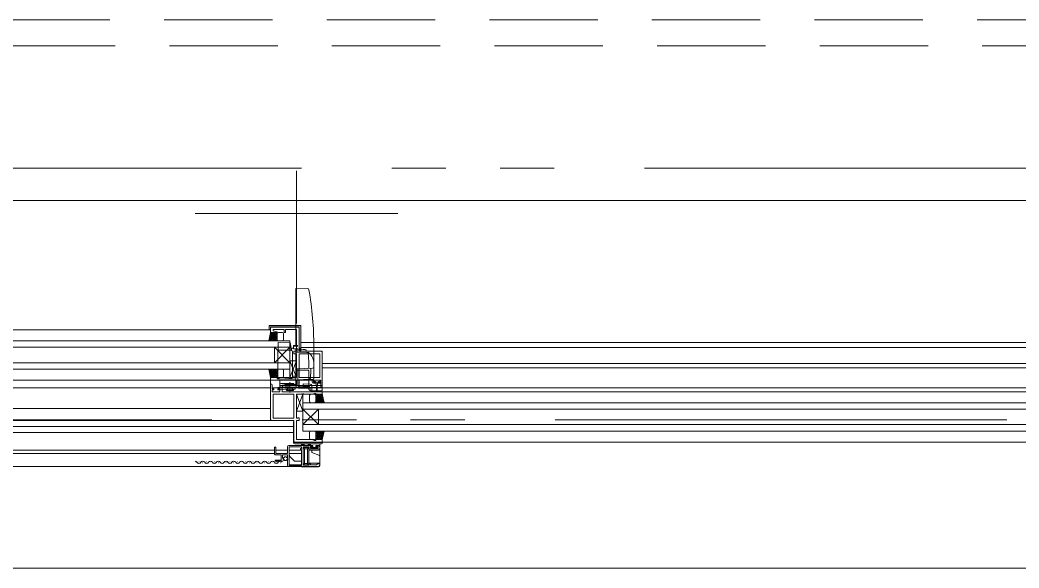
# Model space of a CAD drawing. Units: millimetres at full size. Extents: x -22551 to 92397, y -19340 to 14894.
# Drawn here: x -7635 to -6861, y -6091 to -5666 of the extents above; entities that cross this region are included whole.
import ezdxf

# ---------------------------------------------------------------- set-up
doc = ezdxf.new("R2010")
doc.units = ezdxf.units.MM
doc.header["$LTSCALE"] = 70
doc.linetypes.add('DASHED1', pattern=[1.8, 1.2, -0.6])
doc.linetypes.add('DOUBLE_CHAIN1', pattern=[8.8, 5, -1, 0.6, -0.6, 0.6, -1])
doc.layers.add('2-0_通芯', color=7, linetype='Continuous', lineweight=15)

# ---------------------------------------------------------------- blocks, each defined once
blk = doc.blocks.new('グループ部品-125')
at = {"layer": '2-0_通芯', "linetype": 'DASHED1'}
for p, q in [((-10547.39, -5665.7), (-6729.39, -5665.7)), ((-11173.39, -5685.7), (-6103.39, -5685.7))]:
    blk.add_line(p, q, dxfattribs=at)
at = {"layer": '2-0_通芯', "linetype": 'DOUBLE_CHAIN1'}
for p, q in [((-22551.09, -5780.7), (23861.61, -5780.7)), ((-21388.39, -5975.7), (23861.61, -5975.7))]:
    blk.add_line(p, q, dxfattribs=at)
at = {"layer": '2-0_通芯'}
for p, q in [((-7420.89, -5901.2), (-7420.89, -5782.74)), ((-11173.39, -5805.7), (-6103.39, -5805.7)), ((-7342.39, -5815.7), (-7499.39, -5815.7)), ((-7421.39, -5874.21), (-7421.39, -5918.08)), ((-7412.2, -5874.01), (-7420.87, -5873.71)), ((-7440.89, -5906), (-8558.39, -5906)), ((-7442.09, -5902.6), (-7417.39, -5902.6)), ((-7442.09, -5902.6), (-7442.09, -5906)), ((-7440.89, -5904.3), (-7440.89, -5907.5)), ((-7419.39, -5903.8), (-7440.39, -5903.8)), ((-7417.39, -5902.6), (-7417.39, -5922.6)), ((-8573.39, -5914.5), (-7425.89, -5914.5)), ((-7440.89, -5908), (-7442.39, -5914.5)), ((-7436.12, -5908), (-7442.32, -5914.2)), ((-7441.99, -5914.5), (-7442.31, -5914.18)), ((-7440.58, -5914.5), (-7442.05, -5913.03)), ((-7437.53, -5908), (-7441.9, -5912.37)), ((-7439.16, -5914.5), (-7441.78, -5911.88)), ((-7437.75, -5914.5), (-7441.52, -5910.73)), ((-7438.95, -5908), (-7441.47, -5910.53)), ((-7436.33, -5914.5), (-7441.25, -5909.58)), ((-7435.89, -5909.19), (-7441.2, -5914.5)), ((-7440.36, -5908), (-7441.05, -5908.69)), ((-7435.89, -5913.53), (-7440.99, -5908.43)), ((-7435.89, -5908), (-7440.89, -5908)), ((-7435.89, -5912.12), (-7440, -5908)), ((-7435.89, -5910.6), (-7439.79, -5914.5)), ((-7435.89, -5910.7), (-7438.59, -5908)), ((-7435.89, -5912.02), (-7438.37, -5914.5)), ((-7435.89, -5909.29), (-7437.18, -5908)), ((-7435.89, -5913.43), (-7436.96, -5914.5)), ((-7435.89, -5914.5), (-7435.89, -5908)), ((-7435.89, -5909), (-7435.89, -5913.5)), ((-7431.89, -5908), (-7434.89, -5908)), ((-7434.89, -5914.5), (-7431.89, -5914.5)), ((-7430.89, -5913.5), (-7430.89, -5909)), ((-7425.89, -5943.07), (-7425.89, -5914.5)), ((-7425.89, -5919.5), (-8573.39, -5919.5)), ((-7437.89, -5919.5), (-7425.89, -5931.5)), ((-7437.89, -5931.5), (-7425.89, -5919.5)), ((-7437.89, -5919.5), (-7437.89, -5931.5)), ((-7426.03, -5916.01), (-7434.78, -5915.7)), ((-7425.55, -5916.46), (-7425.09, -5921.69)), ((-7423.29, -5920.3), (-7424.85, -5920.27)), ((-7419.89, -5918.08), (-7423.29, -5918.08)), ((-7423.29, -5920.68), (-7423.29, -5918.08)), ((-7419.89, -5918.74), (-7423.29, -5918.74)), ((-7423.29, -5920.68), (-7419.89, -5920.68)), ((-7421.39, -5949.19), (-7421.39, -5920.82)), ((-7419.89, -5920.68), (-7419.89, -5923.24)), ((-7417.89, -5920.02), (-7417.89, -5923.31)), ((-7417.39, -5915.7), (-6183.39, -5915.7)), ((-6223.39, -5919.6), (-7417.39, -5919.6)), ((-7413.39, -5921.75), (-7413.39, -5922.6)), ((-7407.39, -5919.09), (-7407.39, -5943.43)), ((-7400.89, -5922.6), (-7400.89, -5953.19)), ((-7420.89, -5930.07), (-7425.89, -5930.07)), ((-7420.89, -5930.07), (-7425.89, -5943.07)), ((-7420.89, -5943.07), (-7425.89, -5930.07)), ((-7423.89, -5923.04), (-7423.89, -5942.81)), ((-7421.39, -5925.19), (-7421.16, -5923.64)), ((-7420.65, -5923.22), (-7411.8, -5923.52)), ((-8573.39, -5931.5), (-7425.89, -5931.5)), ((-8573.39, -5936.5), (-7425.89, -5936.5)), ((-7440.89, -5943), (-7442.39, -5936.5)), ((-7436.12, -5943), (-7442.32, -5936.8)), ((-7441.99, -5936.5), (-7442.31, -5936.83)), ((-7440.58, -5936.5), (-7442.05, -5937.97)), ((-7439.16, -5936.5), (-7441.78, -5939.12)), ((-7437.75, -5936.5), (-7441.52, -5940.27)), ((-7436.33, -5936.5), (-7441.25, -5941.42)), ((-7435.89, -5941.81), (-7441.2, -5936.5)), ((-7435.89, -5937.47), (-7440.99, -5942.57)), ((-7435.89, -5940.4), (-7439.79, -5936.5)), ((-7435.89, -5938.99), (-7438.37, -5936.5)), ((-7435.89, -5937.57), (-7436.96, -5936.5)), ((-7435.89, -5936.5), (-7435.89, -5943.7)), ((-7435.89, -5942), (-7435.89, -5937.5)), ((-7434.89, -5936.5), (-7431.89, -5936.5)), ((-7430.89, -5937.5), (-7430.89, -5942)), ((-7408.35, -5935.73), (-7420.87, -5936.17)), ((-7420.39, -5937.19), (-7411.52, -5937.19)), ((-7419.89, -5936.14), (-7419.89, -5949.69)), ((-7411.39, -5932.19), (-7411.39, -5934.89)), ((-7411.39, -5937.69), (-7411.39, -5951.69)), ((-7407.39, -5934.74), (-7407.39, -5932.19)), ((-6278.39, -5932.1), (-7400.89, -5932.1)), ((-6278.39, -5935.5), (-7400.89, -5935.5)), ((-7999.64, -5944.94), (-7402.09, -5945.01)), ((-7440.59, -5945), (-7999.64, -5945)), ((-7437.53, -5943), (-7441.9, -5938.64)), ((-7438.95, -5943), (-7441.47, -5940.47)), ((-7440.36, -5943), (-7441.05, -5942.31)), ((-7435.89, -5943), (-7440.89, -5943)), ((-7440.89, -5943.5), (-7440.89, -5976.4)), ((-7440.89, -5945), (-7418.82, -5945.01)), ((-7435.89, -5938.89), (-7440, -5943)), ((-7435.89, -5940.3), (-7438.59, -5943)), ((-7435.89, -5941.71), (-7437.18, -5943)), ((-7435.39, -5944.19), (-7424.85, -5943.82)), ((-7435.39, -5944.29), (-7421.39, -5944.05)), ((-7431.89, -5943), (-7434.89, -5943)), ((-7421.39, -5941.92), (-7423.89, -5941.95)), ((-7419.89, -5944.64), (-7411.06, -5944.33)), ((-7418.82, -5951), (-7418.82, -5945)), ((-7408.35, -5944.43), (-7411.37, -5944.54)), ((-7406.24, -5946.9), (-7406.24, -5946.1)), ((-7403.74, -5946.1), (-7403.74, -5946.9)), ((-7402.09, -5945.01), (-7402.09, -5950.5)), ((-7440.89, -5951), (-8618.39, -5951)), ((-7433.89, -5951), (-7439.69, -5951)), ((-7400.89, -5950.59), (-7435.31, -5950.59)), ((-7435.31, -5952.09), (-7421.89, -5952.09)), ((-7433.39, -5949.09), (-7400.89, -5949.09)), ((-7433.39, -5950.59), (-7433.39, -5949.09)), ((-7423.39, -5947.5), (-7432.89, -5947.5)), ((-7431.39, -5949.09), (-7431.39, -5950.59)), ((-7429.89, -5949.09), (-7429.83, -5948.45)), ((-7421.95, -5948.45), (-7429.83, -5948.45)), ((-7429.39, -5951), (-7419.89, -5951)), ((-7428.89, -5947.59), (-7428.89, -5949.09)), ((-7425.89, -5947.59), (-7428.89, -5947.59)), ((-7428.69, -5952.09), (-7428.69, -5953.09)), ((-7423.09, -5953.09), (-7428.69, -5953.09)), ((-7427.89, -5947.8), (-7427.25, -5949.09)), ((-7427.89, -5950.59), (-7427.89, -5953.09)), ((-7427.59, -5950.59), (-7427.59, -5953.09)), ((-7425.89, -5946.67), (-7425.89, -5954.69)), ((-7423.89, -5947.8), (-7424.53, -5949.09)), ((-7424.19, -5950.59), (-7424.19, -5953.09)), ((-7423.89, -5950.59), (-7423.89, -5953.09)), ((-7423.09, -5952.09), (-7423.09, -5953.09)), ((-7421.89, -5949.09), (-7421.95, -5948.45)), ((-7421.89, -5952.09), (-7421.89, -5950.59)), ((-7419.89, -5949.69), (-7411.39, -5949.69)), ((-7411.39, -5951.19), (-7419.39, -5951.19)), ((-7418.82, -5950.9), (-7404.74, -5950.9)), ((-7418.82, -5951), (-7405.24, -5951)), ((-7415.79, -5947.75), (-7415.89, -5949.99)), ((-7415.89, -5949.99), (-7411.39, -5950.19)), ((-7415.86, -5949.25), (-7411.82, -5949.43)), ((-7415.79, -5947.75), (-7410.32, -5948)), ((-7410.39, -5950.93), (-7410.39, -5953.1)), ((-7409.89, -5953.19), (-7400.89, -5953.19)), ((-7408.89, -5953.19), (-7408.89, -5949.49)), ((-7406.24, -5946.6), (-7403.74, -5946.6)), ((-7405.49, -5947.3), (-7405.84, -5947.3)), ((-7405.24, -5950.8), (-7405.49, -5947.3)), ((-7405.24, -5950.8), (-7405.24, -5953.75)), ((-7404.14, -5947.3), (-7404.49, -5947.3)), ((-7402.09, -5950.5), (-7400.89, -5950.5)), ((-7415.89, -5955.93), (-7420.89, -5968.93)), ((-7415.89, -5968.93), (-7420.89, -5955.93)), ((-7415.89, -5984.5), (-7415.89, -5955.93)), ((-7410.89, -5961.5), (-7410.89, -5957)), ((-7409.89, -5956), (-7406.89, -5956)), ((-7405.89, -5962.5), (-7405.89, -5955.3)), ((-7405.89, -5960.12), (-7401.77, -5956)), ((-7405.89, -5958.7), (-7403.19, -5956)), ((-7405.89, -5957.29), (-7404.6, -5956)), ((-7405.89, -5956), (-7400.89, -5956)), ((-7405.89, -5961.53), (-7400.79, -5956.43)), ((-7405.89, -5957), (-7405.89, -5961.5)), ((-7405.89, -5957.19), (-7400.58, -5962.5)), ((-7405.89, -5958.6), (-7401.99, -5962.5)), ((-7405.89, -5960.02), (-7403.4, -5962.5)), ((-7405.89, -5961.43), (-7404.82, -5962.5)), ((-7405.66, -5956), (-7399.46, -5962.2)), ((-7405.45, -5962.5), (-7400.52, -5957.58)), ((-7404.74, -5953.9), (-7400.89, -5953.9)), ((-7404.25, -5956), (-7399.88, -5960.37)), ((-7404.03, -5962.5), (-7400.26, -5958.73)), ((-7402.83, -5956), (-7400.31, -5958.53)), ((-7402.62, -5962.5), (-7399.99, -5959.88)), ((-7401.42, -5956), (-7400.73, -5956.69)), ((-7401.2, -5962.5), (-7399.73, -5961.03)), ((-7400.89, -5955.5), (-7400.89, -5953.9)), ((-7400.89, -5954.1), (-6283.39, -5954.1)), ((-7400.89, -5956), (-7399.39, -5962.5)), ((-7440.89, -5966.9), (-8587.36, -5966.9)), ((-7420.89, -5968.93), (-7415.89, -5968.93)), ((-7415.89, -5962.5), (-6268.39, -5962.5)), ((-7415.89, -5967.5), (-6268.39, -5967.5)), ((-7403.89, -5967.5), (-7415.89, -5979.5)), ((-7403.89, -5979.5), (-7415.89, -5967.5)), ((-7406.89, -5962.5), (-7409.89, -5962.5)), ((-7403.89, -5967.5), (-7403.89, -5979.5)), ((-7399.79, -5962.5), (-7399.46, -5962.18)), ((-7423.09, -5993.3), (-7423.09, -5976.99)), ((-7422.89, -5976.99), (-7423.09, -5976.99)), ((-7423.09, -5981), (-7999.64, -5981)), ((-6268.39, -5979.5), (-7415.89, -5979.5)), ((-7415.89, -5984.5), (-6268.39, -5984.5)), ((-7406.89, -5984.5), (-7409.89, -5984.5)), ((-7405.89, -5989.81), (-7400.58, -5984.5)), ((-7405.89, -5988.4), (-7401.99, -5984.5)), ((-7405.89, -5986.99), (-7403.4, -5984.5)), ((-7405.89, -5984.5), (-7405.89, -5991.7)), ((-7405.89, -5985.57), (-7404.82, -5984.5)), ((-7405.66, -5991), (-7399.46, -5984.8)), ((-7405.45, -5984.5), (-7400.52, -5989.42)), ((-7404.03, -5984.5), (-7400.26, -5988.27)), ((-7402.62, -5984.5), (-7399.99, -5987.12)), ((-7401.2, -5984.5), (-7399.73, -5985.97)), ((-7400.89, -5991), (-7399.39, -5984.5)), ((-7399.79, -5984.5), (-7399.46, -5984.83)), ((-8627.89, -5985.7), (-7423.09, -5985.7)), ((-7410.89, -5985.5), (-7410.89, -5990)), ((-7409.89, -5991), (-7406.89, -5991)), ((-7405.89, -5985.47), (-7400.79, -5990.57)), ((-7405.89, -5990), (-7405.89, -5985.5)), ((-7405.89, -5986.89), (-7401.77, -5991)), ((-7405.89, -5988.3), (-7403.19, -5991)), ((-7405.89, -5989.71), (-7404.6, -5991)), ((-7405.89, -5991), (-7400.89, -5991)), ((-7404.25, -5991), (-7399.88, -5986.64)), ((-7402.83, -5991), (-7400.31, -5988.47)), ((-7401.42, -5991), (-7400.73, -5990.31)), ((-7400.89, -5993), (-7400.89, -5991.5)), ((-7437.89, -5999.2), (-8575.39, -5999.2)), ((-7437.89, -5997.4), (-7437.89, -6002.3)), ((-7436.89, -5999.2), (-7427.89, -5999.2)), ((-7408.29, -5995.7), (-7426.89, -5995.7)), ((-7426.59, -5999.2), (-7416.89, -5999.2)), ((-7423.09, -5993.3), (-7400.59, -5993.3)), ((-7422.39, -5993), (-6842.14, -5993)), ((-7401.59, -5994.3), (-7422.09, -5994.3)), ((-7416.89, -5994.35), (-7416.89, -5995.7)), ((-7416.89, -6010.81), (-7416.89, -5999.17)), ((-7416.39, -5995.7), (-7416.39, -5994.36)), ((-7416.39, -5995.2), (-7415.89, -5995.2)), ((-7415.89, -5994.36), (-7415.89, -5995.7)), ((-7415.59, -6010.82), (-7415.59, -5996.88)), ((-7415.59, -5997.2), (-7411.29, -5997.2)), ((-7415.59, -5997.2), (-7414.59, -5998.2)), ((-7415.43, -5995.7), (-7415.43, -5994.37)), ((-7414.93, -5994.37), (-7414.93, -5995.7)), ((-7414.59, -5998.2), (-7414.59, -6009.6)), ((-7412.29, -5998.2), (-7414.59, -5998.2)), ((-7412.29, -5998.2), (-7411.29, -5997.2)), ((-7412.29, -6009.6), (-7412.29, -5998.2)), ((-7411.85, -5995.7), (-7411.85, -5994.4)), ((-7411.35, -5994.4), (-7411.35, -5995.7)), ((-7411.29, -5996.82), (-7411.29, -6010.88)), ((-7403.89, -5999.4), (-7411.29, -5999.4)), ((-7410.89, -5995.7), (-7410.89, -5994.41)), ((-7410.89, -5995.2), (-7410.39, -5995.2)), ((-7410.39, -5994.41), (-7410.39, -5995.7)), ((-7404.09, -5998), (-7410.09, -5998)), ((-7409.89, -5994.42), (-7409.89, -5995.7)), ((-7408.89, -6001.22), (-7408.89, -5999.4)), ((-7408.29, -5995.7), (-7408.29, -5997.15)), ((-7405.89, -5997.15), (-7405.89, -5995.7)), ((-7405.89, -5995.7), (-7402.89, -5995.7)), ((-7404.59, -5997.15), (-7404.59, -5998)), ((-7402.89, -6011.3), (-7402.89, -5994.38)), ((-7402.89, -5998.1), (-7402.89, -5996.7)), ((-7400.59, -5993), (-7400.59, -5993.3)), ((-7437.89, -6001.9), (-8575.39, -6001.9)), ((-7437.49, -6007.8), (-7431.98, -6007.8)), ((-7426.59, -6001.9), (-7416.89, -6001.9)), ((-7426.29, -6003), (-7426.59, -6003)), ((-7426.29, -6003), (-7426.29, -6004)), ((-7426.29, -6004), (-7422.49, -6007.8)), ((-7422.49, -6007.8), (-7416.89, -6007.8)), ((-7403.55, -6003.16), (-7408.89, -6001.22)), ((-7403.89, -6012), (-8609.39, -6012)), ((-7499.38, -6009.06), (-7499.49, -6009.06)), ((-7496.38, -6008.3), (-7496.58, -6008.3)), ((-7493.38, -6009.06), (-7493.58, -6009.06)), ((-7490.38, -6008.3), (-7490.58, -6008.3)), ((-7487.38, -6009.06), (-7487.58, -6009.06)), ((-7484.38, -6008.3), (-7484.58, -6008.3)), ((-7481.38, -6009.06), (-7481.58, -6009.06)), ((-7478.38, -6008.3), (-7478.58, -6008.3)), ((-7475.38, -6009.06), (-7475.58, -6009.06)), ((-7472.38, -6008.3), (-7472.58, -6008.3)), ((-7469.38, -6009.06), (-7469.58, -6009.06)), ((-7466.38, -6008.3), (-7466.58, -6008.3)), ((-7463.38, -6009.06), (-7463.58, -6009.06)), ((-7460.38, -6008.3), (-7460.58, -6008.3)), ((-7457.38, -6009.06), (-7457.58, -6009.06)), ((-7454.38, -6008.3), (-7454.58, -6008.3)), ((-7451.38, -6009.06), (-7451.58, -6009.06)), ((-7448.38, -6008.3), (-7448.58, -6008.3)), ((-7445.38, -6009.06), (-7445.58, -6009.06)), ((-7442.38, -6008.3), (-7442.58, -6008.3)), ((-7439.38, -6009.06), (-7439.58, -6009.06)), ((-7436.38, -6008.3), (-7436.58, -6008.3)), ((-7433.38, -6009.06), (-7433.58, -6009.06)), ((-7426.59, -6010.8), (-7416.89, -6010.8)), ((-7416.89, -6012), (-7416.89, -6012.3)), ((-7416.89, -6012.3), (-7403.89, -6012.3)), ((-7414.59, -6009.6), (-7412.29, -6009.6)), ((-7412.29, -6009.6), (-7411.29, -6010.6)), ((-7411.29, -6009.5), (-7402.89, -6009.5)), ((-7402.89, -6011), (-7402.89, -6010.3)), ((-6344.89, -6090.7), (-10931.89, -6090.7))]:
    blk.add_line(p, q, dxfattribs=at)
for points in [[(-7418.89, -5903.6), (-7441.09, -5903.6), (-7441.09, -5906)], [(-7436.11, -5907.41), (-7438.96, -5906.65), (-7438.96, -5905.73), (-7430.39, -5905.73), (-7430.39, -5908), (-7429.39, -5908), (-7429.39, -5905.73), (-7420.89, -5905.73), (-7420.89, -5922.6), (-7422.89, -5922.6), (-7422.89, -5924.7), (-7422.09, -5924.7)], [(-7400.89, -5922.6), (-7418.89, -5922.6), (-7418.89, -5903.6)], [(-7435.39, -5944.29), (-7435.39, -5921.69), (-7424.85, -5922.06), (-7424.85, -5920.27)], [(-7425.09, -5921.69), (-7435.09, -5921.69), (-7435.09, -5916)], [(-7421.76, -5924.53), (-7420.89, -5924.53), (-7420.89, -5943.07), (-7425.93, -5943.07)], [(-7440.89, -5945), (-7420.82, -5945), (-7420.82, -5949.5)], [(-7433.89, -5945), (-7433.89, -5951.7), (-7435.29, -5951.7), (-7435.29, -5952.5), (-7433.89, -5952.5), (-7433.89, -5954), (-7439.69, -5954), (-7439.69, -5952.5), (-7438.29, -5952.5), (-7438.29, -5951.7), (-7439.69, -5951.7), (-7439.69, -5948.6)], [(-7426.85, -5943.07), (-7433.16, -5943.07), (-7434.89, -5943.7), (-7435.89, -5943.7)], [(-7418.89, -5950), (-7418.89, -5945), (-7408.79, -5945), (-7408.79, -5946.3)], [(-7407.79, -5947.3), (-7406.49, -5947.3), (-7406.49, -5946.5), (-7407.59, -5946.5), (-7407.59, -5945), (-7402.39, -5945), (-7402.39, -5946.5), (-7403.49, -5946.5), (-7403.49, -5947.3), (-7402.09, -5947.3)], [(-7407.29, -5945), (-7407.29, -5946.1), (-7406.24, -5946.1)], [(-7403.74, -5946.1), (-7402.69, -5946.1), (-7402.69, -5945)], [(-7400.89, -5954), (-7431.96, -5954), (-7431.96, -5949), (-7429.08, -5949), (-7423.35, -5948.5)], [(-7420.82, -5949.5), (-7423.7, -5949.5), (-7429.43, -5950)], [(-7404.74, -5953.9), (-7404.74, -5950.8), (-7404.49, -5947.3)], [(-7404.74, -5951), (-6233.59, -5951), (-6233.59, -5950.2), (-6234.69, -5950.2), (-6234.69, -5948.7), (-6229.49, -5948.7), (-6229.49, -5950.2), (-6230.59, -5950.2), (-6230.59, -5951), (-6223.39, -5951)], [(-7420.02, -5974.47), (-7420.89, -5974.47), (-7420.89, -5955.93), (-7415.85, -5955.93)], [(-7414.93, -5955.93), (-7408.62, -5955.93), (-7406.89, -5955.3), (-7405.89, -5955.3)], [(-8618.39, -5976.4), (-7422.89, -5976.4), (-7422.89, -5992.5)], [(-7405.89, -5991.7), (-7406.89, -5991.7), (-7408.62, -5991.07), (-7420.89, -5991.07), (-7420.89, -5976.4), (-7418.89, -5976.4), (-7418.89, -5974.3), (-7419.69, -5974.3)], [(-7427.89, -5996.7), (-7427.89, -6001.9), (-7436.89, -6001.9), (-7436.89, -5997.4)], [(-7422.09, -5994.3), (-7422.8, -5994.01), (-7423.09, -5993.3)], [(-7405.39, -6010.6), (-7410.09, -6010.6), (-7410.09, -6009.8), (-7411.09, -6009.8), (-7411.09, -6010.9), (-7415.69, -6010.9), (-7415.69, -5996.8), (-7411.09, -5996.8), (-7411.09, -5999.1), (-7403.89, -5999.1)], [(-7410.09, -5998), (-7410.09, -5996.5), (-7408.59, -5996.5), (-7408.59, -5995.7)], [(-7409.59, -5998), (-7409.59, -5997.15), (-7404.59, -5997.15)], [(-7405.59, -5995.7), (-7405.59, -5996.5), (-7404.09, -5996.5), (-7404.09, -5998)], [(-7400.59, -5993.3), (-7400.88, -5994.01), (-7401.59, -5994.3)], [(-7437.39, -6002.8), (-7432.79, -6002.8), (-7432.79, -6007), (-7437.49, -6007), (-7437.49, -6007.8)], [(-7430.69, -6006.62), (-7430.94, -6006.41), (-7431.26, -6006.49), (-7431.53, -6006.02), (-7430.97, -6005.46), (-7431.07, -6005.2), (-7431.69, -6005.2), (-7431.69, -6003), (-7427.89, -6003), (-7427.89, -6006), (-7427.59, -6006.3), (-7427.44, -6006.63), (-7427.89, -6007.17), (-7427.89, -6011)], [(-7411.29, -6010.6), (-7415.59, -6010.6), (-7414.59, -6009.6)], [(-7403.39, -6009.8), (-7404.59, -6009.8), (-7404.89, -6010.1)]]:
    blk.add_lwpolyline(points, dxfattribs=at)
for points in [[(-7418.89, -5943.07), (-7402.82, -5943.07), (-7402.82, -5924.53), (-7418.89, -5924.53)], [(-7438.96, -5974.47), (-7422.89, -5974.47), (-7422.89, -5955.93), (-7438.96, -5955.93)], [(-7426.59, -6011.1), (-7416.89, -6011.1), (-7416.89, -5998.9), (-7417.69, -5998.9), (-7417.69, -5998), (-7416.89, -5998), (-7416.89, -5996.6), (-7426.59, -5996.6)]]:
    blk.add_lwpolyline(points, close=True, dxfattribs=at)
blk.add_circle((-7429.38, -6005.9), 1.45, dxfattribs=at)
for centre, radius, start, end in [((-7420.89, -5874.21), 0.5, 88, 180), ((-7412.24, -5875.01), 1, 9.79346, 88), ((-7672.39, -5919.92), 265, 0.17857, 9.79346), ((-7441.09, -5903.6), 1, 90, 179.99999), ((-7440.39, -5904.3), 0.5, 90, 180), ((-7436.19, -5907.7), 0.3, 270, 75), ((-7419.39, -5904.3), 0.5, 0, 90), ((-7418.39, -5903.6), 1, 0, 90), ((-7440.39, -5907.5), 0.5, 180, 270), ((-7434.89, -5909), 1, 90.0001, 180.0001), ((-7434.89, -5913.5), 1, 180.0001, 270.0001), ((-7431.89, -5909), 1, 0.0001, 90.0001), ((-7431.89, -5913.5), 1, 270.0001, 0.0001), ((-7434.79, -5916), 0.3, 88, 180), ((-7426.04, -5916.51), 0.5, 5, 88.02699), ((-7424.89, -5923.04), 1, 0, 90), ((-7424.89, -5923.06), 1, 0, 88), ((-7421.89, -5920.82), 0.5, 0, 16.57035), ((-7418.39, -5922.1), 0.5, 180, 270), ((-7416.89, -5920.61), 0.5, 180, 268.6024), ((-7417.39, -5941.1), 20, 81.24067, 88.6024), ((-7417.39, -5941.1), 20, 79.17457, 81.24067), ((-7413.69, -5921.75), 0.3, 0, 79.17457), ((-7401.89, -5923.6), 1, 0, 90), ((-7422.09, -5924.5), 0.2, 270, 324.90037), ((-7421.76, -5924.73), 0.2, 90, 144.90037), ((-7420.66, -5923.72), 0.5, 88, 171.46923), ((-7412.76, -5924.49), 1, 5.53061, 88), ((-7411.85, -5924.52), 1, 49.17186, 88), ((-7492.39, -5932.2), 81, 0.00856, 5.53061), ((-7418.39, -5932.09), 11, 359.4814, 49.17186), ((-7434.89, -5937.5), 1, 89.9999, 179.9999), ((-7431.89, -5937.5), 1, 359.9999, 89.9999), ((-7420.89, -5935.67), 0.5, 180, 272), ((-7420.39, -5936.19), 1, 180, 270), ((-7412.39, -5934.89), 1, 272, 0), ((-7412.39, -5937.69), 1, 0, 30), ((-7524.69, -5933.69), 115, 355.1492, 358.95761), ((-7408.39, -5934.74), 1, 272, 0), ((-7440.39, -5943.5), 0.5, 90, 180), ((-7434.89, -5942), 1, 179.9999, 269.9999), ((-7431.89, -5942), 1, 269.9999, 359.9999), ((-7426.85, -5943.27), 0.2, 23.57818, 90), ((-7426.39, -5943.07), 0.3, 203.57818, 336.42182), ((-7425.93, -5943.27), 0.2, 90, 156.42182), ((-7425.85, -5943.27), 0.2, 23.57818, 90), ((-7425.39, -5943.07), 0.3, 203.57818, 336.42182), ((-7424.93, -5943.27), 0.2, 90, 156.42182), ((-7424.89, -5942.82), 1, 272, 0), ((-7411.1, -5943.33), 1, 272, 355.1492), ((-7408.39, -5943.43), 1, 272, 0), ((-7440.29, -5948.6), 0.6, 0, 180), ((-7432.89, -5948.5), 1, 90, 180), ((-7429.39, -5950.5), 0.5, 95, 270), ((-7425.89, -5957.09), 9.5, 65.47227, 114.52773), ((-7423.39, -5948), 0.5, 275, 90), ((-7419.39, -5949.19), 2, 180, 270), ((-7419.89, -5950), 1, 270, 0), ((-7411.89, -5950.93), 1.5, 0, 87.4552), ((-7409.89, -5951.69), 1.5, 180, 270), ((-7410.39, -5949.49), 1.5, 15.61325, 87.4552), ((-7410.39, -5949.49), 1.5, 0, 15.61325), ((-7407.79, -5946.3), 1, 180, 270), ((-7405.84, -5946.9), 0.4, 180, 270), ((-7404.99, -5953.75), 0.25, 180, 0), ((-7404.14, -5946.9), 0.4, 270, 0), ((-7401.49, -5949.9), 0.6, 180, 0), ((-7416.85, -5955.73), 0.2, 270, 336.42182), ((-7416.39, -5955.93), 0.3, 23.57818, 156.42182), ((-7415.93, -5955.73), 0.2, 203.57818, 270), ((-7415.85, -5955.73), 0.2, 270, 336.42182), ((-7415.39, -5955.93), 0.3, 23.57818, 156.42182), ((-7414.93, -5955.73), 0.2, 203.57818, 270), ((-7409.89, -5957), 1, 89.9999, 179.9999), ((-7409.89, -5961.5), 1, 179.9999, 269.9999), ((-7406.89, -5957), 1, 359.9999, 89.9999), ((-7406.89, -5961.5), 1, 269.9999, 359.9999), ((-7401.39, -5955.5), 0.5, 270, 0), ((-7439.89, -5975.4), 1, 180, 270), ((-7420.02, -5974.27), 0.2, 270, 324.90037), ((-7419.69, -5974.5), 0.2, 90, 144.90037), ((-7409.89, -5985.5), 1, 90.0001, 180.0001), ((-7406.89, -5985.5), 1, 0.0001, 90.0001), ((-7422.39, -5992.5), 0.5, 180, 270), ((-7409.89, -5990), 1, 180.0001, 270.0001), ((-7406.89, -5990), 1, 270.0001, 0.0001), ((-7401.39, -5991.5), 0.5, 0, 90), ((-7437.39, -5997.4), 0.5, 359.99999, 180.00001), ((-7426.89, -5996.7), 1, 90.00001, 179.99999), ((-7422.09, -5993.3), 1, 180, 270), ((-7403.89, -5996.7), 1, 0.00001, 89.99999), ((-7403.89, -5998.1), 1, 270.00001, 359.99999), ((-7403.89, -5998.4), 1, 270, 0), ((-7401.59, -5993.3), 1, 270, 0), ((-7499.48, -6009.52), 1.72, 29.20254, 90.153), ((-7493.48, -6009.52), 1.72, 29.20254, 150.79746), ((-7487.48, -6009.52), 1.72, 29.20254, 150.79746), ((-7481.48, -6009.52), 1.72, 29.20254, 150.79746), ((-7475.48, -6009.52), 1.72, 29.20254, 150.79746), ((-7469.48, -6009.52), 1.72, 29.20254, 150.79746), ((-7463.48, -6009.52), 1.72, 29.20254, 150.79746), ((-7457.48, -6009.52), 1.72, 29.20254, 150.79746), ((-7451.48, -6009.52), 1.72, 29.20254, 150.79746), ((-7445.48, -6009.52), 1.72, 29.20254, 150.79746), ((-7439.48, -6009.52), 1.72, 29.20254, 150.79746), ((-7437.39, -6002.3), 0.5, 180.00001, 269.99999), ((-7433.48, -6009.52), 1.72, 29.20254, 150.79746), ((-7431.98, -6006.5), 1.3, 269.99998, 354.7841), ((-7403.89, -6004.1), 1, 0, 70), ((-7496.48, -6007.84), 1.72, 209.20254, 330.79746), ((-7490.48, -6007.84), 1.72, 209.20254, 330.79746), ((-7484.48, -6007.84), 1.72, 209.20254, 330.79746), ((-7478.48, -6007.84), 1.72, 209.20254, 330.79746), ((-7472.48, -6007.84), 1.72, 209.20254, 330.79746), ((-7466.48, -6007.84), 1.72, 209.20254, 330.79746), ((-7460.48, -6007.84), 1.72, 209.20254, 330.79746), ((-7454.48, -6007.84), 1.72, 209.20254, 330.79746), ((-7448.48, -6007.84), 1.72, 209.20254, 330.79746), ((-7442.48, -6007.84), 1.72, 209.20254, 330.79746), ((-7436.48, -6007.84), 1.72, 209.20254, 330.79746), ((-7426.89, -6011), 1, 180.00001, 269.99999), ((-7405.39, -6010.1), 0.5, 270.00001, 359.99999), ((-7403.89, -6011), 1, 270.00001, 359.99999), ((-7403.89, -6011.3), 1, 270, 0), ((-7403.39, -6010.3), 0.5, 0.00001, 89.99999)]:
    blk.add_arc(centre, radius, start, end, dxfattribs=at)

msp = doc.modelspace()

# ---------------------------------------------------------------- block references
at = {"layer": '2-0_通芯'}
msp.add_blockref('グループ部品-125', (0, 0), dxfattribs=at)

doc.saveas('drawing.dxf')
